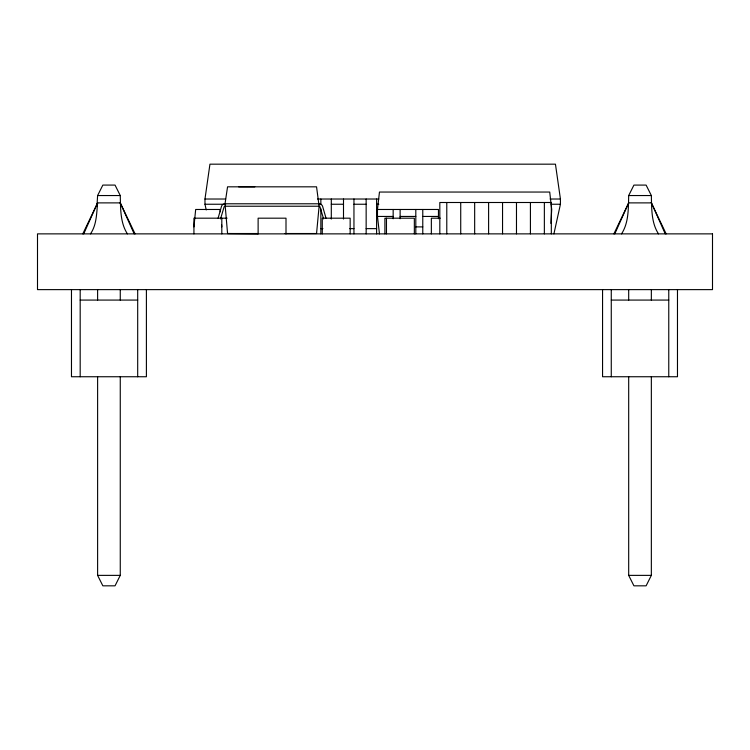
<?xml version="1.0" encoding="UTF-8"?>
<svg xmlns="http://www.w3.org/2000/svg" width="750" height="750" viewBox="0 0 750 750"><rect width="100%" height="100%" fill="white"/><g stroke="black" fill="none" stroke-linecap="round" stroke-linejoin="round"><path stroke-width="1.12" d="M658.5 233.869C651.225 222.778 651.694 208.35 651.347 195.544L646.116 185.091L633.919 185.091L628.688 195.544C628.341 208.35 628.809 222.778 621.534 233.869M193.931 226.894L195.675 209.475L220.069 209.475L220.303 211.8M379.462 233.869L377.475 216.441L377.475 209.475L379.462 192.047L549.722 192.047L551.709 209.475L550.913 223.416M206.231 209.944L204.975 204.244L204.975 199.022L209.944 164.175L555.45 164.175L560.428 199.022L560.428 204.244L553.913 233.869M96.956 206.006L97.613 195.534L102.844 185.081L115.041 185.081L120.263 195.544C120.609 208.35 120.15 222.778 127.416 233.869M218.1 218.175L221.541 206.222A3.694 3.694 0 0 1 225.019 203.784L319.106 203.784A3.694 3.694 0 0 1 322.575 206.222L326.016 218.175M220.528 218.916L224.109 206.859A0.966 0.966 0 0 1 225.019 206.231L319.106 206.231A0.966 0.966 0 0 1 320.006 206.859L323.588 218.916M83.691 233.869L97.613 202.884L120.263 202.884L135.075 233.869M614.775 233.869L628.688 202.884L651.347 202.884L666.15 233.869M82.8 233.869L97.613 202.884C96.591 213.262 96.703 225.019 90.459 233.869M613.884 233.869L628.688 202.884M120.263 376.744L120.263 575.372L115.041 585.825L102.844 585.825L97.613 575.372L97.613 376.744M651.347 376.744L651.347 575.372L646.116 585.825L633.919 585.825L628.688 575.372L628.688 376.744M97.613 195.544L120.263 195.544M628.688 195.544L651.347 195.544M204.975 199.022L225.647 199.022M317.522 199.022L378.825 199.022M550.087 199.022L560.428 199.022M204.975 204.244L225.647 204.244M318.628 204.244L320.85 204.244M331.303 204.244L343.5 204.244M353.953 204.244L366.15 204.244M376.603 204.244L378.825 204.244M551.241 204.244L560.428 204.244M377.475 209.475L438.459 209.475L438.459 218.766M377.475 216.441L393.159 216.441M400.125 216.441L415.809 216.441M422.775 216.441L438.459 216.441M227.081 218.184L193.931 218.184L193.931 233.869M440.231 218.184L431.353 218.184L431.353 233.869M415.809 226.894L422.775 226.894M320.85 228.637L322.941 228.637M349.772 228.637L353.953 228.637M366.15 228.637L376.603 228.637M284.944 233.522L316.556 233.522L319.106 206.231L316.556 186.825L227.559 186.825L225.019 203.784L227.559 233.522L258.009 233.522M80.184 300.075L137.691 300.075M611.269 300.075L668.766 300.075M97.613 575.372L120.263 575.372M628.688 575.372L651.347 575.372M227.559 233.522L258.009 233.756M665.259 233.869L651.262 202.481M120.263 202.884L134.184 233.869M120.178 202.481L120.703 204.966M221.578 224.578L221.812 226.894M677.475 289.622L677.475 376.744L602.559 376.744L602.559 289.622M668.766 289.622L668.766 376.744M651.347 289.622L651.347 300.075M628.688 289.622L628.688 300.075M611.269 289.622L611.269 376.744M551.325 233.869L551.325 202.5L439.819 202.5L439.819 233.869M544.359 202.5L544.359 233.869M530.419 202.5L530.419 233.869M516.478 202.5L516.478 233.869M502.547 202.5L502.547 233.869M488.606 202.5L488.606 233.869M474.666 202.5L474.666 233.869M460.725 202.5L460.725 233.869M446.784 202.5L446.784 233.869M422.775 209.475L422.775 233.869M415.809 209.475L415.809 233.869M414.347 233.869L414.347 218.184L384.9 218.184L384.9 233.869M400.125 209.475L400.125 218.766M393.159 209.475L393.159 218.766M386.466 218.184L386.466 233.869M376.603 199.022L376.603 233.869M366.15 199.022L366.15 233.869M353.953 199.022L353.953 233.869M350.156 233.869L350.156 218.184L322.275 218.184L322.275 233.869M343.5 199.022L343.5 219.056M331.303 199.022L331.303 219.056M320.85 199.022L320.85 204.713M320.85 208.8L320.85 233.869M286.003 233.869L286.003 218.184L258.122 218.184L258.122 233.869M254.812 186.825L238.659 186.825M221.812 218.184L221.812 233.869M146.4 289.622L146.4 376.744L71.475 376.744L71.475 289.622M137.691 289.622L137.691 376.744M120.263 289.622L120.263 300.075M97.613 289.622L97.613 300.075M80.184 289.622L80.184 376.744M712.5 233.869L37.5 233.869L37.5 289.622L712.5 289.622L712.5 233.869"/></g></svg>
